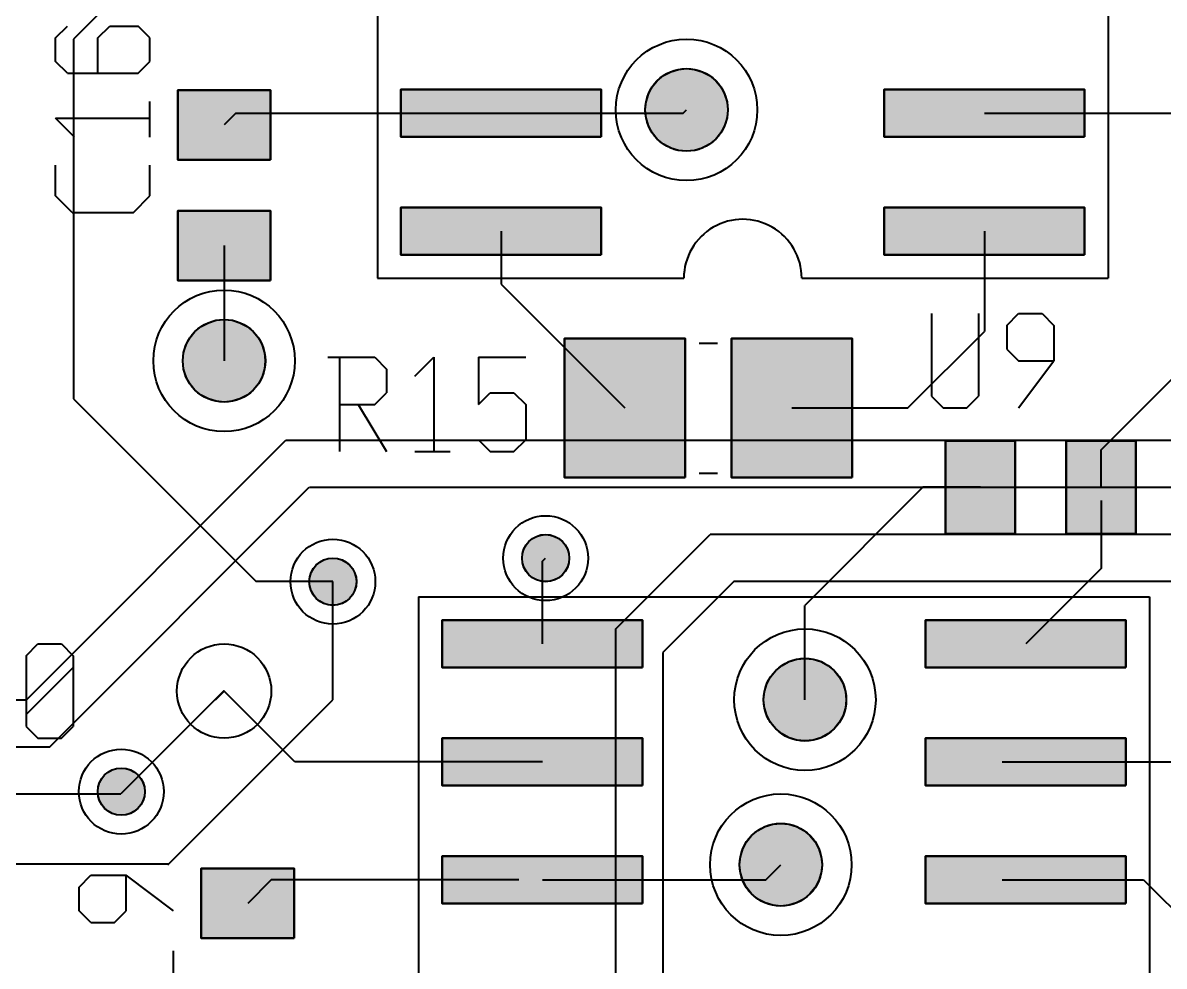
# Model space of a CAD drawing. Header units: millimetres. Extents: x 3 to 131, y 2 to 65.
# Drawn here: x 63.37 to 75.67, y 30.78 to 40.94 of the extents above; entities that cross this region are included whole.
import ezdxf

# ---------------------------------------------------------------- set-up
doc = ezdxf.new("R2010")
doc.units = ezdxf.units.MM
for name, color, linetype in [('bottom_copper', 7, 'Continuous'), ('drill_plated', 7, 'Continuous'), ('top_copper', 7, 'Continuous'), ('top_silk', 7, 'Continuous')]:
    doc.layers.add(name, color=color, linetype=linetype)

msp = doc.modelspace()

# ---------------------------------------------------------------- hatches: boundary and pattern name
at = {"layer": 'bottom_copper', "lineweight": 40}
for points in [[(70.96, 39.918), (70.934, 39.834), (70.893, 39.758), (70.838, 39.69), (70.771, 39.635), (70.694, 39.594), (70.611, 39.569), (70.524, 39.56), (70.437, 39.569), (70.354, 39.594), (70.277, 39.635), (70.209, 39.69), (70.154, 39.758), (70.113, 39.834), (70.088, 39.918), (70.079, 40.005), (70.088, 40.091), (70.113, 40.175), (70.154, 40.252), (70.209, 40.319), (70.277, 40.374), (70.354, 40.415), (70.437, 40.441), (70.524, 40.449), (70.611, 40.441), (70.694, 40.415), (70.771, 40.374), (70.838, 40.319), (70.893, 40.252), (70.934, 40.175), (70.96, 40.091), (70.968, 40.005), (70.96, 39.918)], [(65.978, 37.216), (65.952, 37.132), (65.911, 37.056), (65.856, 36.988), (65.789, 36.933), (65.712, 36.892), (65.629, 36.867), (65.542, 36.858), (65.455, 36.867), (65.372, 36.892), (65.295, 36.933), (65.227, 36.988), (65.172, 37.056), (65.131, 37.132), (65.106, 37.216), (65.097, 37.303), (65.106, 37.389), (65.131, 37.473), (65.172, 37.55), (65.227, 37.617), (65.295, 37.672), (65.372, 37.713), (65.455, 37.739), (65.542, 37.747), (65.629, 37.739), (65.712, 37.713), (65.789, 37.672), (65.856, 37.617), (65.911, 37.55), (65.952, 37.473), (65.978, 37.389), (65.986, 37.303), (65.978, 37.216)], [(69.255, 35.129), (69.241, 35.081), (69.217, 35.037), (69.186, 34.999), (69.147, 34.967), (69.103, 34.944), (69.055, 34.929), (69.006, 34.925), (68.956, 34.929), (68.909, 34.944), (68.865, 34.967), (68.826, 34.999), (68.795, 35.037), (68.771, 35.081), (68.757, 35.129), (68.752, 35.178), (68.757, 35.228), (68.771, 35.276), (68.795, 35.32), (68.826, 35.358), (68.865, 35.39), (68.909, 35.413), (68.956, 35.428), (69.006, 35.432), (69.055, 35.428), (69.103, 35.413), (69.147, 35.39), (69.186, 35.358), (69.217, 35.32), (69.241, 35.276), (69.255, 35.228), (69.26, 35.178), (69.255, 35.129)], [(66.963, 34.875), (66.948, 34.827), (66.925, 34.783), (66.893, 34.745), (66.855, 34.713), (66.811, 34.69), (66.763, 34.675), (66.714, 34.67), (66.664, 34.675), (66.617, 34.69), (66.573, 34.713), (66.534, 34.745), (66.503, 34.783), (66.479, 34.827), (66.465, 34.875), (66.46, 34.925), (66.465, 34.974), (66.479, 35.022), (66.503, 35.066), (66.534, 35.104), (66.573, 35.136), (66.617, 35.159), (66.664, 35.174), (66.714, 35.178), (66.763, 35.174), (66.811, 35.159), (66.855, 35.136), (66.893, 35.104), (66.925, 35.066), (66.948, 35.022), (66.963, 34.974), (66.968, 34.925), (66.963, 34.875)], [(72.236, 33.568), (72.211, 33.484), (72.169, 33.408), (72.114, 33.34), (72.047, 33.285), (71.97, 33.244), (71.887, 33.219), (71.8, 33.21), (71.713, 33.219), (71.63, 33.244), (71.553, 33.285), (71.486, 33.34), (71.43, 33.408), (71.389, 33.484), (71.364, 33.568), (71.355, 33.654), (71.364, 33.741), (71.389, 33.825), (71.43, 33.901), (71.486, 33.969), (71.553, 34.024), (71.63, 34.065), (71.713, 34.09), (71.8, 34.099), (71.887, 34.09), (71.97, 34.065), (72.047, 34.024), (72.114, 33.969), (72.169, 33.901), (72.211, 33.825), (72.236, 33.741), (72.244, 33.654), (72.236, 33.568)], [(64.683, 32.614), (64.669, 32.567), (64.645, 32.523), (64.614, 32.484), (64.575, 32.453), (64.531, 32.429), (64.483, 32.415), (64.434, 32.41), (64.384, 32.415), (64.337, 32.429), (64.293, 32.453), (64.254, 32.484), (64.223, 32.523), (64.199, 32.567), (64.185, 32.614), (64.18, 32.664), (64.185, 32.713), (64.199, 32.761), (64.223, 32.805), (64.254, 32.844), (64.293, 32.875), (64.337, 32.899), (64.384, 32.913), (64.434, 32.918), (64.483, 32.913), (64.531, 32.899), (64.575, 32.875), (64.614, 32.844), (64.645, 32.805), (64.669, 32.761), (64.683, 32.713), (64.688, 32.664), (64.683, 32.614)], [(71.976, 31.79), (71.95, 31.706), (71.909, 31.63), (71.854, 31.562), (71.787, 31.507), (71.71, 31.466), (71.627, 31.441), (71.54, 31.432), (71.453, 31.441), (71.37, 31.466), (71.293, 31.507), (71.225, 31.562), (71.17, 31.63), (71.129, 31.706), (71.104, 31.79), (71.095, 31.877), (71.104, 31.963), (71.129, 32.047), (71.17, 32.123), (71.225, 32.191), (71.293, 32.246), (71.37, 32.287), (71.453, 32.312), (71.54, 32.321), (71.627, 32.312), (71.71, 32.287), (71.787, 32.246), (71.854, 32.191), (71.909, 32.123), (71.95, 32.047), (71.976, 31.963), (71.984, 31.877), (71.976, 31.79)]]:
    msp.add_hatch(color=7, dxfattribs=at).paths.add_polyline_path(points, flags=0)
at = {"layer": 'drill_plated', "lineweight": 40}
for points in [[(70.96, 39.918), (70.934, 39.834), (70.893, 39.758), (70.838, 39.69), (70.771, 39.635), (70.694, 39.594), (70.611, 39.569), (70.524, 39.56), (70.437, 39.569), (70.354, 39.594), (70.277, 39.635), (70.209, 39.69), (70.154, 39.758), (70.113, 39.834), (70.088, 39.918), (70.079, 40.005), (70.088, 40.091), (70.113, 40.175), (70.154, 40.252), (70.209, 40.319), (70.277, 40.374), (70.354, 40.415), (70.437, 40.441), (70.524, 40.449), (70.611, 40.441), (70.694, 40.415), (70.771, 40.374), (70.838, 40.319), (70.893, 40.252), (70.934, 40.175), (70.96, 40.091), (70.968, 40.005), (70.96, 39.918)], [(65.978, 37.216), (65.952, 37.132), (65.911, 37.056), (65.856, 36.988), (65.789, 36.933), (65.712, 36.892), (65.629, 36.867), (65.542, 36.858), (65.455, 36.867), (65.372, 36.892), (65.295, 36.933), (65.227, 36.988), (65.172, 37.056), (65.131, 37.132), (65.106, 37.216), (65.097, 37.303), (65.106, 37.389), (65.131, 37.473), (65.172, 37.55), (65.227, 37.617), (65.295, 37.672), (65.372, 37.713), (65.455, 37.739), (65.542, 37.747), (65.629, 37.739), (65.712, 37.713), (65.789, 37.672), (65.856, 37.617), (65.911, 37.55), (65.952, 37.473), (65.978, 37.389), (65.986, 37.303), (65.978, 37.216)], [(69.255, 35.129), (69.241, 35.081), (69.217, 35.037), (69.186, 34.999), (69.147, 34.967), (69.103, 34.944), (69.055, 34.929), (69.006, 34.925), (68.956, 34.929), (68.909, 34.944), (68.865, 34.967), (68.826, 34.999), (68.795, 35.037), (68.771, 35.081), (68.757, 35.129), (68.752, 35.178), (68.757, 35.228), (68.771, 35.276), (68.795, 35.32), (68.826, 35.358), (68.865, 35.39), (68.909, 35.413), (68.956, 35.428), (69.006, 35.432), (69.055, 35.428), (69.103, 35.413), (69.147, 35.39), (69.186, 35.358), (69.217, 35.32), (69.241, 35.276), (69.255, 35.228), (69.26, 35.178), (69.255, 35.129)], [(66.963, 34.875), (66.948, 34.827), (66.925, 34.783), (66.893, 34.745), (66.855, 34.713), (66.811, 34.69), (66.763, 34.675), (66.714, 34.67), (66.664, 34.675), (66.617, 34.69), (66.573, 34.713), (66.534, 34.745), (66.503, 34.783), (66.479, 34.827), (66.465, 34.875), (66.46, 34.925), (66.465, 34.974), (66.479, 35.022), (66.503, 35.066), (66.534, 35.104), (66.573, 35.136), (66.617, 35.159), (66.664, 35.174), (66.714, 35.178), (66.763, 35.174), (66.811, 35.159), (66.855, 35.136), (66.893, 35.104), (66.925, 35.066), (66.948, 35.022), (66.963, 34.974), (66.968, 34.925), (66.963, 34.875)], [(72.236, 33.568), (72.211, 33.484), (72.169, 33.408), (72.114, 33.34), (72.047, 33.285), (71.97, 33.244), (71.887, 33.219), (71.8, 33.21), (71.713, 33.219), (71.63, 33.244), (71.553, 33.285), (71.486, 33.34), (71.43, 33.408), (71.389, 33.484), (71.364, 33.568), (71.355, 33.654), (71.364, 33.741), (71.389, 33.825), (71.43, 33.901), (71.486, 33.969), (71.553, 34.024), (71.63, 34.065), (71.713, 34.09), (71.8, 34.099), (71.887, 34.09), (71.97, 34.065), (72.047, 34.024), (72.114, 33.969), (72.169, 33.901), (72.211, 33.825), (72.236, 33.741), (72.244, 33.654), (72.236, 33.568)], [(64.683, 32.614), (64.669, 32.567), (64.645, 32.523), (64.614, 32.484), (64.575, 32.453), (64.531, 32.429), (64.483, 32.415), (64.434, 32.41), (64.384, 32.415), (64.337, 32.429), (64.293, 32.453), (64.254, 32.484), (64.223, 32.523), (64.199, 32.567), (64.185, 32.614), (64.18, 32.664), (64.185, 32.713), (64.199, 32.761), (64.223, 32.805), (64.254, 32.844), (64.293, 32.875), (64.337, 32.899), (64.384, 32.913), (64.434, 32.918), (64.483, 32.913), (64.531, 32.899), (64.575, 32.875), (64.614, 32.844), (64.645, 32.805), (64.669, 32.761), (64.683, 32.713), (64.688, 32.664), (64.683, 32.614)], [(71.976, 31.79), (71.95, 31.706), (71.909, 31.63), (71.854, 31.562), (71.787, 31.507), (71.71, 31.466), (71.627, 31.441), (71.54, 31.432), (71.453, 31.441), (71.37, 31.466), (71.293, 31.507), (71.225, 31.562), (71.17, 31.63), (71.129, 31.706), (71.104, 31.79), (71.095, 31.877), (71.104, 31.963), (71.129, 32.047), (71.17, 32.123), (71.225, 32.191), (71.293, 32.246), (71.37, 32.287), (71.453, 32.312), (71.54, 32.321), (71.627, 32.312), (71.71, 32.287), (71.787, 32.246), (71.854, 32.191), (71.909, 32.123), (71.95, 32.047), (71.976, 31.963), (71.984, 31.877), (71.976, 31.79)]]:
    msp.add_hatch(color=7, dxfattribs=at).paths.add_polyline_path(points, flags=0)
at = {"layer": 'top_copper', "lineweight": 40}
for points in [[(70.96, 39.918), (70.934, 39.834), (70.893, 39.758), (70.838, 39.69), (70.771, 39.635), (70.694, 39.594), (70.611, 39.569), (70.524, 39.56), (70.437, 39.569), (70.354, 39.594), (70.277, 39.635), (70.209, 39.69), (70.154, 39.758), (70.113, 39.834), (70.088, 39.918), (70.079, 40.005), (70.088, 40.091), (70.113, 40.175), (70.154, 40.252), (70.209, 40.319), (70.277, 40.374), (70.354, 40.415), (70.437, 40.441), (70.524, 40.449), (70.611, 40.441), (70.694, 40.415), (70.771, 40.374), (70.838, 40.319), (70.893, 40.252), (70.934, 40.175), (70.96, 40.091), (70.968, 40.005), (70.96, 39.918)], [(66.042, 39.468), (65.042, 39.468), (65.042, 40.218), (66.042, 40.218), (66.042, 39.468)], [(69.606, 39.716), (67.447, 39.716), (67.447, 40.224), (69.606, 40.224), (69.606, 39.716)], [(74.813, 39.716), (72.654, 39.716), (72.654, 40.224), (74.813, 40.224), (74.813, 39.716)], [(66.042, 38.168), (65.042, 38.168), (65.042, 38.917), (66.042, 38.917), (66.042, 38.168)], [(69.606, 38.446), (67.447, 38.446), (67.447, 38.954), (69.606, 38.954), (69.606, 38.446)], [(74.813, 38.446), (72.654, 38.446), (72.654, 38.954), (74.813, 38.954), (74.813, 38.446)], [(65.978, 37.216), (65.952, 37.132), (65.911, 37.056), (65.856, 36.988), (65.789, 36.933), (65.712, 36.892), (65.629, 36.867), (65.542, 36.858), (65.455, 36.867), (65.372, 36.892), (65.295, 36.933), (65.227, 36.988), (65.172, 37.056), (65.131, 37.132), (65.106, 37.216), (65.097, 37.303), (65.106, 37.389), (65.131, 37.473), (65.172, 37.55), (65.227, 37.617), (65.295, 37.672), (65.372, 37.713), (65.455, 37.739), (65.542, 37.747), (65.629, 37.739), (65.712, 37.713), (65.789, 37.672), (65.856, 37.617), (65.911, 37.55), (65.952, 37.473), (65.978, 37.389), (65.986, 37.303), (65.978, 37.216)], [(70.51, 36.045), (69.21, 36.045), (69.21, 37.544), (70.51, 37.544), (70.51, 36.045)], [(72.31, 36.045), (71.01, 36.045), (71.01, 37.544), (72.31, 37.544), (72.31, 36.045)], [(74.065, 35.441), (73.315, 35.441), (73.315, 36.44), (74.065, 36.44), (74.065, 35.441)], [(75.365, 35.441), (74.615, 35.441), (74.615, 36.44), (75.365, 36.44), (75.365, 35.441)], [(69.255, 35.129), (69.241, 35.081), (69.217, 35.037), (69.186, 34.999), (69.147, 34.967), (69.103, 34.944), (69.055, 34.929), (69.006, 34.925), (68.956, 34.929), (68.909, 34.944), (68.865, 34.967), (68.826, 34.999), (68.795, 35.037), (68.771, 35.081), (68.757, 35.129), (68.752, 35.178), (68.757, 35.228), (68.771, 35.276), (68.795, 35.32), (68.826, 35.358), (68.865, 35.39), (68.909, 35.413), (68.956, 35.428), (69.006, 35.432), (69.055, 35.428), (69.103, 35.413), (69.147, 35.39), (69.186, 35.358), (69.217, 35.32), (69.241, 35.276), (69.255, 35.228), (69.26, 35.178), (69.255, 35.129)], [(66.963, 34.875), (66.948, 34.827), (66.925, 34.783), (66.893, 34.745), (66.855, 34.713), (66.811, 34.69), (66.763, 34.675), (66.714, 34.67), (66.664, 34.675), (66.617, 34.69), (66.573, 34.713), (66.534, 34.745), (66.503, 34.783), (66.479, 34.827), (66.465, 34.875), (66.46, 34.925), (66.465, 34.974), (66.479, 35.022), (66.503, 35.066), (66.534, 35.104), (66.573, 35.136), (66.617, 35.159), (66.664, 35.174), (66.714, 35.178), (66.763, 35.174), (66.811, 35.159), (66.855, 35.136), (66.893, 35.104), (66.925, 35.066), (66.948, 35.022), (66.963, 34.974), (66.968, 34.925), (66.963, 34.875)], [(70.05, 34.001), (67.891, 34.001), (67.891, 34.509), (70.05, 34.509), (70.05, 34.001)], [(75.257, 34.001), (73.098, 34.001), (73.098, 34.509), (75.257, 34.509), (75.257, 34.001)], [(72.236, 33.568), (72.211, 33.484), (72.169, 33.408), (72.114, 33.34), (72.047, 33.285), (71.97, 33.244), (71.887, 33.219), (71.8, 33.21), (71.713, 33.219), (71.63, 33.244), (71.553, 33.285), (71.486, 33.34), (71.43, 33.408), (71.389, 33.484), (71.364, 33.568), (71.355, 33.654), (71.364, 33.741), (71.389, 33.825), (71.43, 33.901), (71.486, 33.969), (71.553, 34.024), (71.63, 34.065), (71.713, 34.09), (71.8, 34.099), (71.887, 34.09), (71.97, 34.065), (72.047, 34.024), (72.114, 33.969), (72.169, 33.901), (72.211, 33.825), (72.236, 33.741), (72.244, 33.654), (72.236, 33.568)], [(70.05, 32.731), (67.891, 32.731), (67.891, 33.239), (70.05, 33.239), (70.05, 32.731)], [(75.257, 32.731), (73.098, 32.731), (73.098, 33.239), (75.257, 33.239), (75.257, 32.731)], [(64.683, 32.614), (64.669, 32.567), (64.645, 32.523), (64.614, 32.484), (64.575, 32.453), (64.531, 32.429), (64.483, 32.415), (64.434, 32.41), (64.384, 32.415), (64.337, 32.429), (64.293, 32.453), (64.254, 32.484), (64.223, 32.523), (64.199, 32.567), (64.185, 32.614), (64.18, 32.664), (64.185, 32.713), (64.199, 32.761), (64.223, 32.805), (64.254, 32.844), (64.293, 32.875), (64.337, 32.899), (64.384, 32.913), (64.434, 32.918), (64.483, 32.913), (64.531, 32.899), (64.575, 32.875), (64.614, 32.844), (64.645, 32.805), (64.669, 32.761), (64.683, 32.713), (64.688, 32.664), (64.683, 32.614)], [(71.976, 31.79), (71.95, 31.706), (71.909, 31.63), (71.854, 31.562), (71.787, 31.507), (71.71, 31.466), (71.627, 31.441), (71.54, 31.432), (71.453, 31.441), (71.37, 31.466), (71.293, 31.507), (71.225, 31.562), (71.17, 31.63), (71.129, 31.706), (71.104, 31.79), (71.095, 31.877), (71.104, 31.963), (71.129, 32.047), (71.17, 32.123), (71.225, 32.191), (71.293, 32.246), (71.37, 32.287), (71.453, 32.312), (71.54, 32.321), (71.627, 32.312), (71.71, 32.287), (71.787, 32.246), (71.854, 32.191), (71.909, 32.123), (71.95, 32.047), (71.976, 31.963), (71.984, 31.877), (71.976, 31.79)], [(70.05, 31.461), (67.891, 31.461), (67.891, 31.969), (70.05, 31.969), (70.05, 31.461)], [(75.257, 31.461), (73.098, 31.461), (73.098, 31.969), (75.257, 31.969), (75.257, 31.461)], [(66.296, 31.086), (65.296, 31.086), (65.296, 31.835), (66.296, 31.835), (66.296, 31.086)]]:
    msp.add_hatch(color=7, dxfattribs=at).paths.add_polyline_path(points, flags=0)

# ---------------------------------------------------------------- linework, layer by layer
at = {"layer": 'bottom_copper', "color": 7, "lineweight": 40}
for p, q in [((63.412, 33.654), (66.206, 36.449)), ((66.206, 36.449), (87.034, 36.449)), ((63.666, 33.147), (66.46, 35.941)), ((66.463, 35.944), (89.066, 35.941)), ((69.762, 34.416), (70.778, 35.432)), ((91.606, 35.432), (70.778, 35.432)), ((66.714, 33.654), (66.714, 34.925)), ((71.032, 34.925), (70.27, 34.163)), ((94.146, 34.925), (71.032, 34.925)), ((69.762, 28.067), (69.762, 34.416)), ((70.27, 34.163), (70.27, 27.812)), ((60.11, 33.654), (63.412, 33.654)), ((64.936, 31.877), (66.714, 33.654)), ((60.618, 33.147), (63.666, 33.147)), ((60.872, 32.639), (64.428, 32.639)), ((64.942, 31.883), (62.408, 31.883))]:
    msp.add_line(p, q, dxfattribs=at)
for points in [[(70.96, 39.918), (70.934, 39.834), (70.893, 39.758), (70.838, 39.69), (70.771, 39.635), (70.694, 39.594), (70.611, 39.569), (70.524, 39.56), (70.437, 39.569), (70.354, 39.594), (70.277, 39.635), (70.209, 39.69), (70.154, 39.758), (70.113, 39.834), (70.088, 39.918), (70.079, 40.005), (70.088, 40.091), (70.113, 40.175), (70.154, 40.252), (70.209, 40.319), (70.277, 40.374), (70.354, 40.415), (70.437, 40.441), (70.524, 40.449), (70.611, 40.441), (70.694, 40.415), (70.771, 40.374), (70.838, 40.319), (70.893, 40.252), (70.934, 40.175), (70.96, 40.091), (70.968, 40.005), (70.96, 39.918)], [(65.978, 37.216), (65.952, 37.132), (65.911, 37.056), (65.856, 36.988), (65.789, 36.933), (65.712, 36.892), (65.629, 36.867), (65.542, 36.858), (65.455, 36.867), (65.372, 36.892), (65.295, 36.933), (65.227, 36.988), (65.172, 37.056), (65.131, 37.132), (65.106, 37.216), (65.097, 37.303), (65.106, 37.389), (65.131, 37.473), (65.172, 37.55), (65.227, 37.617), (65.295, 37.672), (65.372, 37.713), (65.455, 37.739), (65.542, 37.747), (65.629, 37.739), (65.712, 37.713), (65.789, 37.672), (65.856, 37.617), (65.911, 37.55), (65.952, 37.473), (65.978, 37.389), (65.986, 37.303), (65.978, 37.216)], [(69.255, 35.129), (69.241, 35.081), (69.217, 35.037), (69.186, 34.999), (69.147, 34.967), (69.103, 34.944), (69.055, 34.929), (69.006, 34.925), (68.956, 34.929), (68.909, 34.944), (68.865, 34.967), (68.826, 34.999), (68.795, 35.037), (68.771, 35.081), (68.757, 35.129), (68.752, 35.178), (68.757, 35.228), (68.771, 35.276), (68.795, 35.32), (68.826, 35.358), (68.865, 35.39), (68.909, 35.413), (68.956, 35.428), (69.006, 35.432), (69.055, 35.428), (69.103, 35.413), (69.147, 35.39), (69.186, 35.358), (69.217, 35.32), (69.241, 35.276), (69.255, 35.228), (69.26, 35.178), (69.255, 35.129)], [(66.963, 34.875), (66.948, 34.827), (66.925, 34.783), (66.893, 34.745), (66.855, 34.713), (66.811, 34.69), (66.763, 34.675), (66.714, 34.67), (66.664, 34.675), (66.617, 34.69), (66.573, 34.713), (66.534, 34.745), (66.503, 34.783), (66.479, 34.827), (66.465, 34.875), (66.46, 34.925), (66.465, 34.974), (66.479, 35.022), (66.503, 35.066), (66.534, 35.104), (66.573, 35.136), (66.617, 35.159), (66.664, 35.174), (66.714, 35.178), (66.763, 35.174), (66.811, 35.159), (66.855, 35.136), (66.893, 35.104), (66.925, 35.066), (66.948, 35.022), (66.963, 34.974), (66.968, 34.925), (66.963, 34.875)], [(72.236, 33.568), (72.211, 33.484), (72.169, 33.408), (72.114, 33.34), (72.047, 33.285), (71.97, 33.244), (71.887, 33.219), (71.8, 33.21), (71.713, 33.219), (71.63, 33.244), (71.553, 33.285), (71.486, 33.34), (71.43, 33.408), (71.389, 33.484), (71.364, 33.568), (71.355, 33.654), (71.364, 33.741), (71.389, 33.825), (71.43, 33.901), (71.486, 33.969), (71.553, 34.024), (71.63, 34.065), (71.713, 34.09), (71.8, 34.099), (71.887, 34.09), (71.97, 34.065), (72.047, 34.024), (72.114, 33.969), (72.169, 33.901), (72.211, 33.825), (72.236, 33.741), (72.244, 33.654), (72.236, 33.568)], [(64.683, 32.614), (64.669, 32.567), (64.645, 32.523), (64.614, 32.484), (64.575, 32.453), (64.531, 32.429), (64.483, 32.415), (64.434, 32.41), (64.384, 32.415), (64.337, 32.429), (64.293, 32.453), (64.254, 32.484), (64.223, 32.523), (64.199, 32.567), (64.185, 32.614), (64.18, 32.664), (64.185, 32.713), (64.199, 32.761), (64.223, 32.805), (64.254, 32.844), (64.293, 32.875), (64.337, 32.899), (64.384, 32.913), (64.434, 32.918), (64.483, 32.913), (64.531, 32.899), (64.575, 32.875), (64.614, 32.844), (64.645, 32.805), (64.669, 32.761), (64.683, 32.713), (64.688, 32.664), (64.683, 32.614)], [(71.976, 31.79), (71.95, 31.706), (71.909, 31.63), (71.854, 31.562), (71.787, 31.507), (71.71, 31.466), (71.627, 31.441), (71.54, 31.432), (71.453, 31.441), (71.37, 31.466), (71.293, 31.507), (71.225, 31.562), (71.17, 31.63), (71.129, 31.706), (71.104, 31.79), (71.095, 31.877), (71.104, 31.963), (71.129, 32.047), (71.17, 32.123), (71.225, 32.191), (71.293, 32.246), (71.37, 32.287), (71.453, 32.312), (71.54, 32.321), (71.627, 32.312), (71.71, 32.287), (71.787, 32.246), (71.854, 32.191), (71.909, 32.123), (71.95, 32.047), (71.976, 31.963), (71.984, 31.877), (71.976, 31.79)]]:
    msp.add_lwpolyline(points, close=True, dxfattribs=at)
for centre, major_axis in [((70.524, 40.005), (0.762, 0)), ((70.524, 40.005), (0.445, 0)), ((65.542, 37.303), (0.762, 0)), ((65.542, 37.303), (0.445, 0)), ((69.006, 35.178), (0.457, 0)), ((69.006, 35.178), (0.254, 0)), ((66.714, 34.925), (0.457, 0)), ((66.714, 34.925), (0.254, 0)), ((71.8, 33.654), (0.762, 0)), ((71.8, 33.654), (0.445, 0)), ((64.434, 32.664), (0.457, 0)), ((64.434, 32.664), (0.254, 0)), ((71.54, 31.877), (0.762, 0)), ((71.54, 31.877), (0.445, 0))]:
    msp.add_ellipse(centre, major_axis=major_axis, ratio=1, dxfattribs=at)
at = {"layer": 'drill_plated', "color": 7, "lineweight": 40}
for points in [[(70.96, 39.918), (70.934, 39.834), (70.893, 39.758), (70.838, 39.69), (70.771, 39.635), (70.694, 39.594), (70.611, 39.569), (70.524, 39.56), (70.437, 39.569), (70.354, 39.594), (70.277, 39.635), (70.209, 39.69), (70.154, 39.758), (70.113, 39.834), (70.088, 39.918), (70.079, 40.005), (70.088, 40.091), (70.113, 40.175), (70.154, 40.252), (70.209, 40.319), (70.277, 40.374), (70.354, 40.415), (70.437, 40.441), (70.524, 40.449), (70.611, 40.441), (70.694, 40.415), (70.771, 40.374), (70.838, 40.319), (70.893, 40.252), (70.934, 40.175), (70.96, 40.091), (70.968, 40.005), (70.96, 39.918)], [(65.978, 37.216), (65.952, 37.132), (65.911, 37.056), (65.856, 36.988), (65.789, 36.933), (65.712, 36.892), (65.629, 36.867), (65.542, 36.858), (65.455, 36.867), (65.372, 36.892), (65.295, 36.933), (65.227, 36.988), (65.172, 37.056), (65.131, 37.132), (65.106, 37.216), (65.097, 37.303), (65.106, 37.389), (65.131, 37.473), (65.172, 37.55), (65.227, 37.617), (65.295, 37.672), (65.372, 37.713), (65.455, 37.739), (65.542, 37.747), (65.629, 37.739), (65.712, 37.713), (65.789, 37.672), (65.856, 37.617), (65.911, 37.55), (65.952, 37.473), (65.978, 37.389), (65.986, 37.303), (65.978, 37.216)], [(69.255, 35.129), (69.241, 35.081), (69.217, 35.037), (69.186, 34.999), (69.147, 34.967), (69.103, 34.944), (69.055, 34.929), (69.006, 34.925), (68.956, 34.929), (68.909, 34.944), (68.865, 34.967), (68.826, 34.999), (68.795, 35.037), (68.771, 35.081), (68.757, 35.129), (68.752, 35.178), (68.757, 35.228), (68.771, 35.276), (68.795, 35.32), (68.826, 35.358), (68.865, 35.39), (68.909, 35.413), (68.956, 35.428), (69.006, 35.432), (69.055, 35.428), (69.103, 35.413), (69.147, 35.39), (69.186, 35.358), (69.217, 35.32), (69.241, 35.276), (69.255, 35.228), (69.26, 35.178), (69.255, 35.129)], [(66.963, 34.875), (66.948, 34.827), (66.925, 34.783), (66.893, 34.745), (66.855, 34.713), (66.811, 34.69), (66.763, 34.675), (66.714, 34.67), (66.664, 34.675), (66.617, 34.69), (66.573, 34.713), (66.534, 34.745), (66.503, 34.783), (66.479, 34.827), (66.465, 34.875), (66.46, 34.925), (66.465, 34.974), (66.479, 35.022), (66.503, 35.066), (66.534, 35.104), (66.573, 35.136), (66.617, 35.159), (66.664, 35.174), (66.714, 35.178), (66.763, 35.174), (66.811, 35.159), (66.855, 35.136), (66.893, 35.104), (66.925, 35.066), (66.948, 35.022), (66.963, 34.974), (66.968, 34.925), (66.963, 34.875)], [(72.236, 33.568), (72.211, 33.484), (72.169, 33.408), (72.114, 33.34), (72.047, 33.285), (71.97, 33.244), (71.887, 33.219), (71.8, 33.21), (71.713, 33.219), (71.63, 33.244), (71.553, 33.285), (71.486, 33.34), (71.43, 33.408), (71.389, 33.484), (71.364, 33.568), (71.355, 33.654), (71.364, 33.741), (71.389, 33.825), (71.43, 33.901), (71.486, 33.969), (71.553, 34.024), (71.63, 34.065), (71.713, 34.09), (71.8, 34.099), (71.887, 34.09), (71.97, 34.065), (72.047, 34.024), (72.114, 33.969), (72.169, 33.901), (72.211, 33.825), (72.236, 33.741), (72.244, 33.654), (72.236, 33.568)], [(64.683, 32.614), (64.669, 32.567), (64.645, 32.523), (64.614, 32.484), (64.575, 32.453), (64.531, 32.429), (64.483, 32.415), (64.434, 32.41), (64.384, 32.415), (64.337, 32.429), (64.293, 32.453), (64.254, 32.484), (64.223, 32.523), (64.199, 32.567), (64.185, 32.614), (64.18, 32.664), (64.185, 32.713), (64.199, 32.761), (64.223, 32.805), (64.254, 32.844), (64.293, 32.875), (64.337, 32.899), (64.384, 32.913), (64.434, 32.918), (64.483, 32.913), (64.531, 32.899), (64.575, 32.875), (64.614, 32.844), (64.645, 32.805), (64.669, 32.761), (64.683, 32.713), (64.688, 32.664), (64.683, 32.614)], [(71.976, 31.79), (71.95, 31.706), (71.909, 31.63), (71.854, 31.562), (71.787, 31.507), (71.71, 31.466), (71.627, 31.441), (71.54, 31.432), (71.453, 31.441), (71.37, 31.466), (71.293, 31.507), (71.225, 31.562), (71.17, 31.63), (71.129, 31.706), (71.104, 31.79), (71.095, 31.877), (71.104, 31.963), (71.129, 32.047), (71.17, 32.123), (71.225, 32.191), (71.293, 32.246), (71.37, 32.287), (71.453, 32.312), (71.54, 32.321), (71.627, 32.312), (71.71, 32.287), (71.787, 32.246), (71.854, 32.191), (71.909, 32.123), (71.95, 32.047), (71.976, 31.963), (71.984, 31.877), (71.976, 31.79)]]:
    msp.add_lwpolyline(points, close=True, dxfattribs=at)
for centre, major_axis in [((70.524, 40.005), (0.445, 0)), ((65.542, 37.303), (0.445, 0)), ((69.006, 35.178), (0.254, 0)), ((66.714, 34.925), (0.254, 0)), ((71.8, 33.654), (0.445, 0)), ((64.434, 32.664), (0.254, 0)), ((71.54, 31.877), (0.445, 0))]:
    msp.add_ellipse(centre, major_axis=major_axis, ratio=1, dxfattribs=at)
at = {"layer": 'top_copper', "color": 7, "lineweight": 40}
for p, q in [((64.393, 41.24), (63.92, 40.767)), ((63.92, 40.767), (63.92, 36.893)), ((65.042, 40.218), (65.042, 39.468)), ((66.042, 40.218), (65.042, 40.218)), ((66.042, 39.468), (66.042, 40.218)), ((67.447, 40.224), (67.447, 39.716)), ((69.606, 40.224), (67.447, 40.224)), ((69.606, 39.716), (69.606, 40.224)), ((72.654, 40.224), (72.654, 39.716)), ((74.813, 40.224), (72.654, 40.224)), ((74.813, 39.716), (74.813, 40.224)), ((65.669, 39.97), (65.542, 39.843)), ((65.669, 39.97), (70.489, 39.97)), ((70.489, 39.97), (70.524, 40.005)), ((73.733, 39.97), (76.083, 39.97)), ((67.447, 39.716), (69.606, 39.716)), ((72.654, 39.716), (74.813, 39.716)), ((65.042, 39.468), (66.042, 39.468)), ((65.042, 38.917), (65.042, 38.168)), ((66.042, 38.917), (65.042, 38.917)), ((66.042, 38.168), (66.042, 38.917)), ((67.447, 38.954), (67.447, 38.446)), ((69.606, 38.954), (67.447, 38.954)), ((69.606, 38.446), (69.606, 38.954)), ((72.654, 38.954), (72.654, 38.446)), ((74.813, 38.954), (72.654, 38.954)), ((74.813, 38.446), (74.813, 38.954)), ((68.526, 38.7), (68.526, 38.128)), ((73.733, 38.7), (73.733, 37.62)), ((65.542, 38.543), (65.542, 37.303)), ((67.447, 38.446), (69.606, 38.446)), ((72.654, 38.446), (74.813, 38.446)), ((65.042, 38.168), (66.042, 38.168)), ((68.526, 38.128), (69.86, 36.795)), ((74.99, 36.343), (76.62, 37.973)), ((70.51, 37.544), (69.21, 37.544)), ((69.21, 37.544), (69.21, 36.045)), ((70.51, 36.045), (70.51, 37.544)), ((72.31, 37.544), (71.01, 37.544)), ((71.01, 37.544), (71.01, 36.045)), ((72.31, 36.045), (72.31, 37.544)), ((72.908, 36.795), (73.733, 37.62)), ((63.92, 36.893), (65.888, 34.925)), ((71.66, 36.795), (72.908, 36.795)), ((74.065, 36.44), (73.315, 36.44)), ((73.315, 36.44), (73.315, 35.441)), ((74.065, 35.441), (74.065, 36.44)), ((75.365, 36.44), (74.615, 36.44)), ((74.615, 36.44), (74.615, 35.441)), ((75.365, 35.441), (75.365, 36.44)), ((74.99, 35.941), (74.99, 36.343)), ((69.21, 36.045), (70.51, 36.045)), ((71.01, 36.045), (72.31, 36.045)), ((73.07, 35.941), (71.8, 34.67)), ((73.69, 35.941), (73.07, 35.941)), ((74.99, 35.799), (74.99, 35.067)), ((73.315, 35.441), (74.065, 35.441)), ((74.615, 35.441), (75.365, 35.441)), ((68.971, 35.144), (69.006, 35.178)), ((68.971, 34.255), (68.971, 35.144)), ((74.99, 35.067), (74.178, 34.255)), ((66.714, 34.925), (65.888, 34.925)), ((71.8, 33.654), (71.8, 34.67)), ((67.891, 34.509), (67.891, 34.001)), ((70.05, 34.509), (67.891, 34.509)), ((70.05, 34.001), (70.05, 34.509)), ((73.098, 34.509), (73.098, 34.001)), ((75.257, 34.509), (73.098, 34.509)), ((75.257, 34.001), (75.257, 34.509)), ((67.891, 34.001), (70.05, 34.001)), ((73.098, 34.001), (75.257, 34.001)), ((65.536, 33.747), (64.428, 32.639)), ((65.45, 33.654), (65.542, 33.747)), ((65.542, 33.747), (65.536, 33.747)), ((66.304, 32.985), (65.542, 33.747)), ((67.891, 33.239), (67.891, 32.731)), ((70.05, 33.239), (67.891, 33.239)), ((70.05, 32.731), (70.05, 33.239)), ((73.098, 33.239), (73.098, 32.731)), ((75.257, 33.239), (73.098, 33.239)), ((75.257, 32.731), (75.257, 33.239)), ((68.971, 32.985), (66.304, 32.985)), ((73.924, 32.985), (75.956, 32.985)), ((67.891, 32.731), (70.05, 32.731)), ((73.098, 32.731), (75.257, 32.731)), ((67.891, 31.969), (67.891, 31.461)), ((70.05, 31.969), (67.891, 31.969)), ((70.05, 31.461), (70.05, 31.969)), ((71.378, 31.715), (71.54, 31.877)), ((73.098, 31.969), (73.098, 31.461)), ((75.257, 31.969), (73.098, 31.969)), ((75.257, 31.461), (75.257, 31.969)), ((65.296, 31.835), (65.296, 31.086)), ((66.296, 31.835), (65.296, 31.835)), ((66.296, 31.086), (66.296, 31.835)), ((66.05, 31.715), (65.796, 31.461)), ((68.717, 31.715), (66.05, 31.715)), ((68.971, 31.715), (71.378, 31.715)), ((73.924, 31.715), (75.448, 31.715)), ((75.448, 31.715), (76.718, 30.445)), ((67.891, 31.461), (70.05, 31.461)), ((73.098, 31.461), (75.257, 31.461)), ((65.296, 31.086), (66.296, 31.086))]:
    msp.add_line(p, q, dxfattribs=at)
for points in [[(70.96, 39.918), (70.934, 39.834), (70.893, 39.758), (70.838, 39.69), (70.771, 39.635), (70.694, 39.594), (70.611, 39.569), (70.524, 39.56), (70.437, 39.569), (70.354, 39.594), (70.277, 39.635), (70.209, 39.69), (70.154, 39.758), (70.113, 39.834), (70.088, 39.918), (70.079, 40.005), (70.088, 40.091), (70.113, 40.175), (70.154, 40.252), (70.209, 40.319), (70.277, 40.374), (70.354, 40.415), (70.437, 40.441), (70.524, 40.449), (70.611, 40.441), (70.694, 40.415), (70.771, 40.374), (70.838, 40.319), (70.893, 40.252), (70.934, 40.175), (70.96, 40.091), (70.968, 40.005), (70.96, 39.918)], [(66.042, 39.468), (65.042, 39.468), (65.042, 40.218), (66.042, 40.218), (66.042, 39.468)], [(69.606, 39.716), (67.447, 39.716), (67.447, 40.224), (69.606, 40.224), (69.606, 39.716)], [(74.813, 39.716), (72.654, 39.716), (72.654, 40.224), (74.813, 40.224), (74.813, 39.716)], [(66.042, 38.168), (65.042, 38.168), (65.042, 38.917), (66.042, 38.917), (66.042, 38.168)], [(69.606, 38.446), (67.447, 38.446), (67.447, 38.954), (69.606, 38.954), (69.606, 38.446)], [(74.813, 38.446), (72.654, 38.446), (72.654, 38.954), (74.813, 38.954), (74.813, 38.446)], [(65.978, 37.216), (65.952, 37.132), (65.911, 37.056), (65.856, 36.988), (65.789, 36.933), (65.712, 36.892), (65.629, 36.867), (65.542, 36.858), (65.455, 36.867), (65.372, 36.892), (65.295, 36.933), (65.227, 36.988), (65.172, 37.056), (65.131, 37.132), (65.106, 37.216), (65.097, 37.303), (65.106, 37.389), (65.131, 37.473), (65.172, 37.55), (65.227, 37.617), (65.295, 37.672), (65.372, 37.713), (65.455, 37.739), (65.542, 37.747), (65.629, 37.739), (65.712, 37.713), (65.789, 37.672), (65.856, 37.617), (65.911, 37.55), (65.952, 37.473), (65.978, 37.389), (65.986, 37.303), (65.978, 37.216)], [(70.51, 36.045), (69.21, 36.045), (69.21, 37.544), (70.51, 37.544), (70.51, 36.045)], [(72.31, 36.045), (71.01, 36.045), (71.01, 37.544), (72.31, 37.544), (72.31, 36.045)], [(74.065, 35.441), (73.315, 35.441), (73.315, 36.44), (74.065, 36.44), (74.065, 35.441)], [(75.365, 35.441), (74.615, 35.441), (74.615, 36.44), (75.365, 36.44), (75.365, 35.441)], [(69.255, 35.129), (69.241, 35.081), (69.217, 35.037), (69.186, 34.999), (69.147, 34.967), (69.103, 34.944), (69.055, 34.929), (69.006, 34.925), (68.956, 34.929), (68.909, 34.944), (68.865, 34.967), (68.826, 34.999), (68.795, 35.037), (68.771, 35.081), (68.757, 35.129), (68.752, 35.178), (68.757, 35.228), (68.771, 35.276), (68.795, 35.32), (68.826, 35.358), (68.865, 35.39), (68.909, 35.413), (68.956, 35.428), (69.006, 35.432), (69.055, 35.428), (69.103, 35.413), (69.147, 35.39), (69.186, 35.358), (69.217, 35.32), (69.241, 35.276), (69.255, 35.228), (69.26, 35.178), (69.255, 35.129)], [(66.963, 34.875), (66.948, 34.827), (66.925, 34.783), (66.893, 34.745), (66.855, 34.713), (66.811, 34.69), (66.763, 34.675), (66.714, 34.67), (66.664, 34.675), (66.617, 34.69), (66.573, 34.713), (66.534, 34.745), (66.503, 34.783), (66.479, 34.827), (66.465, 34.875), (66.46, 34.925), (66.465, 34.974), (66.479, 35.022), (66.503, 35.066), (66.534, 35.104), (66.573, 35.136), (66.617, 35.159), (66.664, 35.174), (66.714, 35.178), (66.763, 35.174), (66.811, 35.159), (66.855, 35.136), (66.893, 35.104), (66.925, 35.066), (66.948, 35.022), (66.963, 34.974), (66.968, 34.925), (66.963, 34.875)], [(70.05, 34.001), (67.891, 34.001), (67.891, 34.509), (70.05, 34.509), (70.05, 34.001)], [(75.257, 34.001), (73.098, 34.001), (73.098, 34.509), (75.257, 34.509), (75.257, 34.001)], [(72.236, 33.568), (72.211, 33.484), (72.169, 33.408), (72.114, 33.34), (72.047, 33.285), (71.97, 33.244), (71.887, 33.219), (71.8, 33.21), (71.713, 33.219), (71.63, 33.244), (71.553, 33.285), (71.486, 33.34), (71.43, 33.408), (71.389, 33.484), (71.364, 33.568), (71.355, 33.654), (71.364, 33.741), (71.389, 33.825), (71.43, 33.901), (71.486, 33.969), (71.553, 34.024), (71.63, 34.065), (71.713, 34.09), (71.8, 34.099), (71.887, 34.09), (71.97, 34.065), (72.047, 34.024), (72.114, 33.969), (72.169, 33.901), (72.211, 33.825), (72.236, 33.741), (72.244, 33.654), (72.236, 33.568)], [(70.05, 32.731), (67.891, 32.731), (67.891, 33.239), (70.05, 33.239), (70.05, 32.731)], [(75.257, 32.731), (73.098, 32.731), (73.098, 33.239), (75.257, 33.239), (75.257, 32.731)], [(64.683, 32.614), (64.669, 32.567), (64.645, 32.523), (64.614, 32.484), (64.575, 32.453), (64.531, 32.429), (64.483, 32.415), (64.434, 32.41), (64.384, 32.415), (64.337, 32.429), (64.293, 32.453), (64.254, 32.484), (64.223, 32.523), (64.199, 32.567), (64.185, 32.614), (64.18, 32.664), (64.185, 32.713), (64.199, 32.761), (64.223, 32.805), (64.254, 32.844), (64.293, 32.875), (64.337, 32.899), (64.384, 32.913), (64.434, 32.918), (64.483, 32.913), (64.531, 32.899), (64.575, 32.875), (64.614, 32.844), (64.645, 32.805), (64.669, 32.761), (64.683, 32.713), (64.688, 32.664), (64.683, 32.614)], [(71.976, 31.79), (71.95, 31.706), (71.909, 31.63), (71.854, 31.562), (71.787, 31.507), (71.71, 31.466), (71.627, 31.441), (71.54, 31.432), (71.453, 31.441), (71.37, 31.466), (71.293, 31.507), (71.225, 31.562), (71.17, 31.63), (71.129, 31.706), (71.104, 31.79), (71.095, 31.877), (71.104, 31.963), (71.129, 32.047), (71.17, 32.123), (71.225, 32.191), (71.293, 32.246), (71.37, 32.287), (71.453, 32.312), (71.54, 32.321), (71.627, 32.312), (71.71, 32.287), (71.787, 32.246), (71.854, 32.191), (71.909, 32.123), (71.95, 32.047), (71.976, 31.963), (71.984, 31.877), (71.976, 31.79)], [(70.05, 31.461), (67.891, 31.461), (67.891, 31.969), (70.05, 31.969), (70.05, 31.461)], [(75.257, 31.461), (73.098, 31.461), (73.098, 31.969), (75.257, 31.969), (75.257, 31.461)], [(66.296, 31.086), (65.296, 31.086), (65.296, 31.835), (66.296, 31.835), (66.296, 31.086)]]:
    msp.add_lwpolyline(points, close=True, dxfattribs=at)
for centre, major_axis in [((70.524, 40.005), (0.762, 0)), ((70.524, 40.005), (0.445, 0)), ((65.542, 37.303), (0.762, 0)), ((65.542, 37.303), (0.445, 0)), ((69.006, 35.178), (0.457, 0)), ((69.006, 35.178), (0.254, 0)), ((66.714, 34.925), (0.457, 0)), ((66.714, 34.925), (0.254, 0)), ((71.8, 33.654), (0.762, 0)), ((65.542, 33.747), (0.508, 0)), ((71.8, 33.654), (0.445, 0)), ((64.434, 32.664), (0.457, 0)), ((64.434, 32.664), (0.254, 0)), ((71.54, 31.877), (0.762, 0)), ((71.54, 31.877), (0.445, 0))]:
    msp.add_ellipse(centre, major_axis=major_axis, ratio=1, dxfattribs=at)
at = {"layer": 'top_silk', "color": 7, "lineweight": 40}
for p, q in [((67.193, 43.018), (67.193, 38.192)), ((75.067, 43.018), (75.067, 38.192)), ((63.726, 40.78), (63.853, 40.907)), ((64.183, 40.78), (64.31, 40.907)), ((64.31, 40.907), (64.615, 40.907)), ((64.742, 40.78), (64.615, 40.907)), ((63.726, 40.526), (63.726, 40.78)), ((64.183, 40.399), (64.183, 40.78)), ((64.742, 40.526), (64.742, 40.78)), ((63.853, 40.399), (63.726, 40.526)), ((64.615, 40.399), (64.742, 40.526)), ((63.853, 40.399), (64.615, 40.399)), ((64.742, 39.713), (64.742, 40.094)), ((63.929, 39.713), (63.726, 39.916)), ((63.726, 39.916), (64.742, 39.916)), ((63.726, 39.078), (63.726, 39.408)), ((64.742, 39.078), (64.742, 39.408)), ((63.904, 38.901), (63.726, 39.078)), ((64.564, 38.901), (64.742, 39.078)), ((63.904, 38.901), (64.564, 38.901)), ((67.193, 38.192), (70.495, 38.192)), ((71.765, 38.192), (75.067, 38.192)), ((73.162, 37.811), (73.162, 36.922)), ((73.67, 37.811), (73.67, 36.922)), ((73.975, 37.684), (74.102, 37.811)), ((74.102, 37.811), (74.356, 37.811)), ((74.356, 37.811), (74.483, 37.684)), ((73.975, 37.684), (73.975, 37.43)), ((74.483, 37.684), (74.483, 37.303)), ((70.66, 37.494), (70.859, 37.494)), ((73.975, 37.43), (74.102, 37.303)), ((66.658, 37.341), (67.166, 37.341)), ((66.785, 37.341), (66.785, 36.325)), ((67.166, 37.341), (67.293, 37.214)), ((67.597, 37.138), (67.801, 37.341)), ((67.801, 37.341), (67.801, 36.325)), ((68.283, 37.341), (68.791, 37.341)), ((68.283, 37.341), (68.283, 36.833)), ((74.102, 36.795), (74.483, 37.303)), ((74.102, 37.303), (74.483, 37.303)), ((67.293, 37.214), (67.293, 36.96)), ((67.166, 36.833), (67.293, 36.96)), ((68.283, 36.833), (68.41, 36.96)), ((68.41, 36.96), (68.664, 36.96)), ((68.664, 36.96), (68.791, 36.833)), ((73.162, 36.922), (73.289, 36.795)), ((73.543, 36.795), (73.67, 36.922)), ((66.785, 36.833), (67.166, 36.833)), ((66.988, 36.833), (67.293, 36.325)), ((68.791, 36.833), (68.791, 36.452)), ((73.289, 36.795), (73.543, 36.795)), ((68.283, 36.452), (68.41, 36.325)), ((68.664, 36.325), (68.791, 36.452)), ((67.597, 36.325), (67.978, 36.325)), ((68.41, 36.325), (68.664, 36.325)), ((70.66, 36.095), (70.859, 36.095)), ((67.637, 34.763), (75.511, 34.763)), ((67.637, 34.763), (67.637, 29.937)), ((75.511, 34.763), (75.511, 29.937)), ((63.408, 34.128), (63.535, 34.255)), ((63.535, 34.255), (63.789, 34.255)), ((63.789, 34.255), (63.916, 34.128)), ((63.408, 34.128), (63.408, 33.366)), ((63.916, 34.128), (63.916, 33.366)), ((63.408, 33.493), (63.916, 34.001)), ((63.408, 33.366), (63.535, 33.239)), ((63.789, 33.239), (63.916, 33.366)), ((63.535, 33.239), (63.789, 33.239)), ((63.98, 31.636), (64.107, 31.763)), ((64.107, 31.763), (64.488, 31.763)), ((64.996, 31.382), (64.488, 31.763)), ((64.488, 31.382), (64.488, 31.763)), ((63.98, 31.382), (63.98, 31.636)), ((64.107, 31.255), (63.98, 31.382)), ((64.361, 31.255), (64.488, 31.382)), ((64.107, 31.255), (64.361, 31.255)), ((64.996, 30.569), (64.996, 30.95))]:
    msp.add_line(p, q, dxfattribs=at)
msp.add_ellipse((71.13, 38.192), major_axis=(0.635, 0), ratio=1, start_param=0, end_param=3.141593, dxfattribs=at)

doc.saveas('drawing.dxf')
